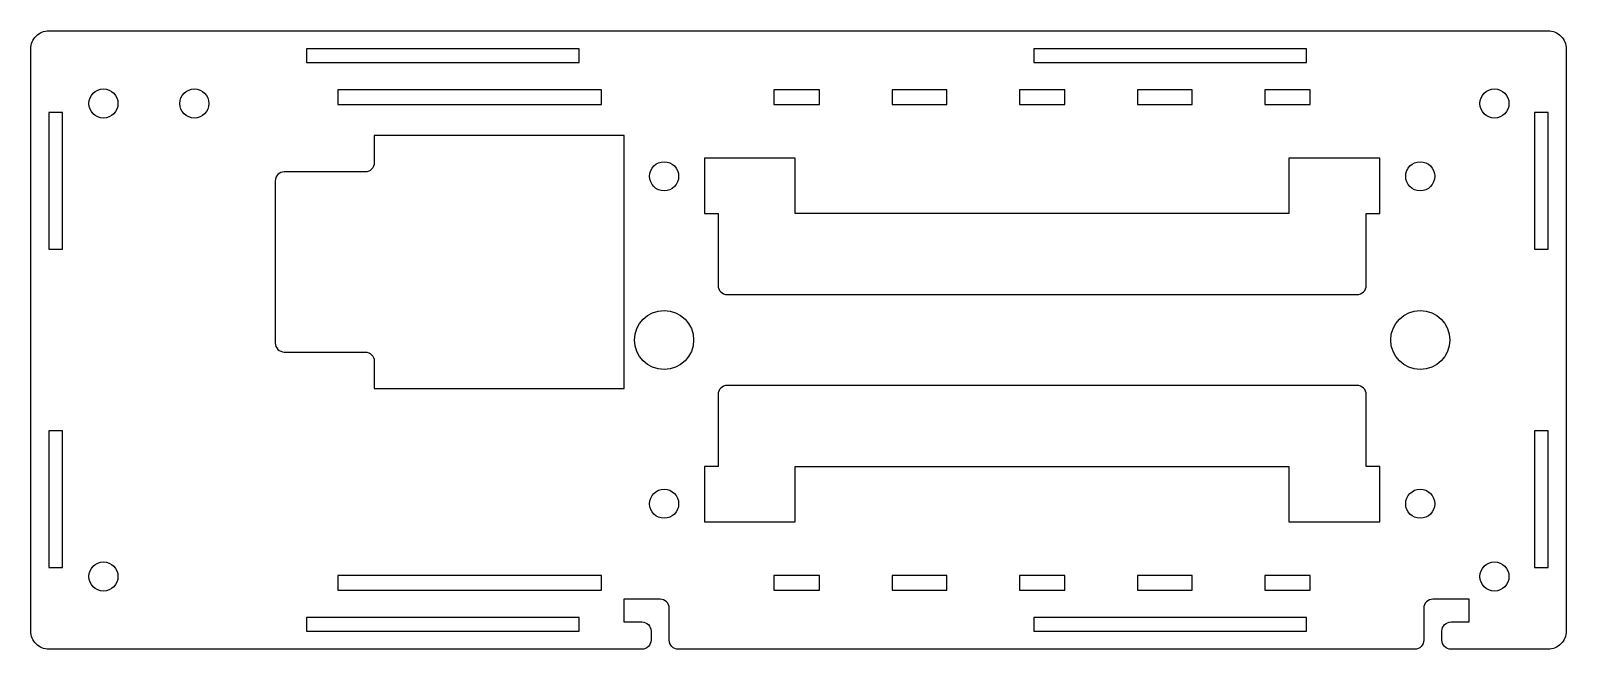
# Model space of a CAD drawing. Header units: millimetres. Extents: x -40 to 129, y -85 to -17.
import ezdxf

# ---------------------------------------------------------------- set-up
doc = ezdxf.new("R2010")
doc.units = ezdxf.units.MM
doc.layers.get('0').update_dxf_attribs({"linetype": 'CONTINUOUS'})

msp = doc.modelspace()

# ---------------------------------------------------------------- linework, layer by layer
for points in [[(112.37, -85.28), (31.37, -85.28, -0.414214), (30.37, -84.28), (30.37, -80.78, 0.414214), (29.37, -79.78), (25.37, -79.78), (25.37, -82.28), (27.37, -82.28, -0.414214), (28.37, -83.28), (28.37, -84.28, -0.414214), (27.37, -85.28), (-37.86, -85.28, -0.414214), (-39.86, -83.28), (-39.86, -19.28, -0.414214), (-37.86, -17.28), (127.04, -17.28, -0.414214), (129.04, -19.28), (129.04, -83.28, -0.414214), (127.04, -85.28), (116.37, -85.28), (116.37, -85.28, -0.414214), (115.37, -84.28), (115.37, -83.28, -0.414214), (116.37, -82.28), (118.37, -82.28), (118.37, -79.78), (114.37, -79.78, 0.414214), (113.37, -80.78), (113.37, -84.28, -0.414214), (112.37, -85.28)], [(25.43, -56.6), (25.43, -28.8), (-2.07, -28.8), (-2.07, -31.8, -0.414214), (-3.07, -32.8), (-11.97, -32.8, 0.414214), (-12.97, -33.8), (-12.97, -51.6, 0.414214), (-11.97, -52.6), (-3.07, -52.6, -0.414214), (-2.07, -53.6), (-2.07, -56.6)], [(34.24, -31.28), (34.24, -37.38), (35.74, -37.38), (35.74, -45.28, 0.414214), (36.74, -46.28), (106.04, -46.28, 0.414214), (107.04, -45.28), (107.04, -37.38), (108.54, -37.38), (108.54, -31.28), (98.54, -31.28), (98.54, -37.38), (44.24, -37.38), (44.24, -31.28)], [(35.74, -65.18), (34.24, -65.18), (34.24, -71.28), (44.24, -71.28), (44.24, -65.18), (98.54, -65.18), (98.54, -71.28), (108.54, -71.28), (108.54, -65.18), (107.04, -65.18), (107.04, -57.28, 0.414214), (106.04, -56.28), (36.74, -56.28, 0.414214), (35.74, -57.28)]]:
    msp.add_lwpolyline(points, format="xyb", close=True)
for points in [[(-9.52, -20.78), (20.48, -20.78), (20.48, -19.28), (-9.52, -19.28)], [(70.48, -20.78), (100.48, -20.78), (100.48, -19.28), (70.48, -19.28)], [(-6.09, -25.38), (22.91, -25.38), (22.91, -23.78), (-6.09, -23.78)], [(46.89, -25.38), (46.89, -23.78), (41.89, -23.78), (41.89, -25.38)], [(60.89, -23.78), (54.89, -23.78), (54.89, -25.38), (60.89, -25.38)], [(73.89, -23.78), (68.89, -23.78), (68.89, -25.38), (73.89, -25.38)], [(87.89, -25.38), (87.89, -23.78), (81.89, -23.78), (81.89, -25.38)], [(100.89, -23.78), (95.89, -23.78), (95.89, -25.38), (100.89, -25.38)], [(-36.36, -41.28), (-36.36, -26.28), (-37.86, -26.28), (-37.86, -41.28)], [(127.04, -41.28), (127.04, -26.28), (125.54, -26.28), (125.54, -41.28)], [(-36.36, -76.28), (-36.36, -61.28), (-37.86, -61.28), (-37.86, -76.28)], [(125.54, -61.28), (125.54, -76.28), (127.04, -76.28), (127.04, -61.28)], [(22.91, -77.18), (-6.09, -77.18), (-6.09, -78.78), (22.91, -78.78)], [(41.89, -78.78), (46.89, -78.78), (46.89, -77.18), (41.89, -77.18)], [(54.89, -78.78), (60.89, -78.78), (60.89, -77.18), (54.89, -77.18)], [(68.89, -78.78), (73.89, -78.78), (73.89, -77.18), (68.89, -77.18)], [(81.89, -77.18), (81.89, -78.78), (87.89, -78.78), (87.89, -77.18)], [(100.89, -77.18), (95.89, -77.18), (95.89, -78.78), (100.89, -78.78)], [(-9.52, -83.28), (20.48, -83.28), (20.48, -81.78), (-9.52, -81.78)], [(100.48, -81.78), (70.48, -81.78), (70.48, -83.28), (100.48, -83.28)]]:
    msp.add_lwpolyline(points, close=True)
for centre, radius in [((-31.86, -25.28), 1.6), ((-21.86, -25.28), 1.6), ((121.14, -25.28), 1.6), ((29.81, -33.28), 1.6), ((112.98, -33.28), 1.6), ((29.81, -51.28), 3.25), ((112.98, -51.28), 3.25), ((29.81, -69.28), 1.6), ((112.98, -69.28), 1.6), ((-31.86, -77.28), 1.6), ((121.14, -77.28), 1.6)]:
    msp.add_circle(centre, radius)

doc.saveas('drawing.dxf')
